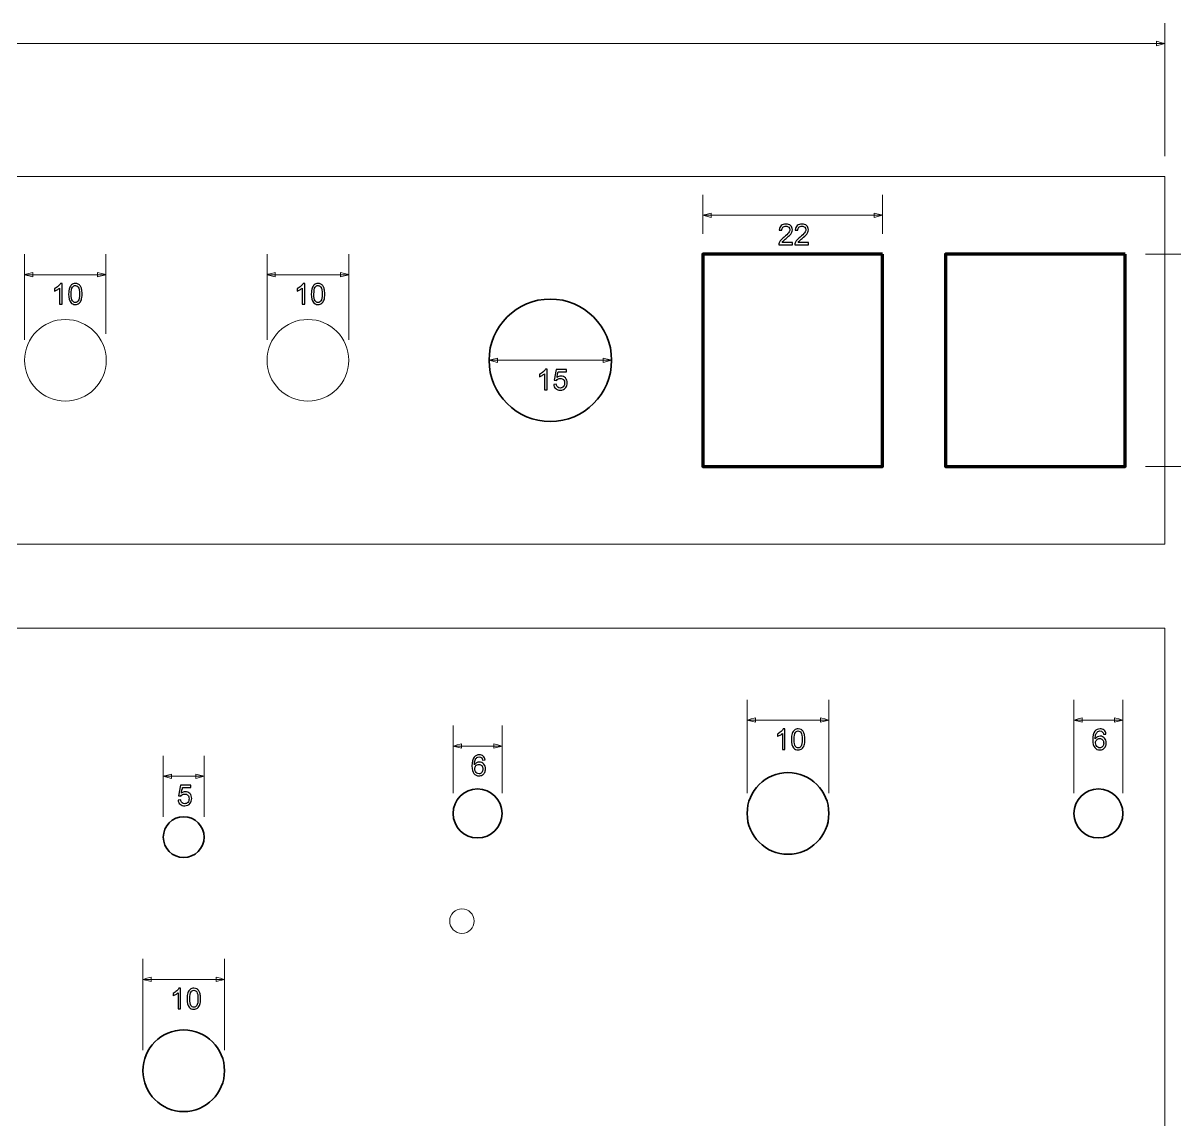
# Model space of a CAD drawing. Header units: millimetres. Extents: x -202 to 277, y -231 to 44.
# Drawn here: x 38.9 to 179.9, y -90.5 to 43.8 of the extents above; entities that cross this region are included whole.
import ezdxf

# ---------------------------------------------------------------- set-up
doc = ezdxf.new("R2010")
doc.units = ezdxf.units.MM
doc.header["$MEASUREMENT"] = 0
doc.layers.add('Chassi', color=7, linetype='Continuous')
doc.layers.add('Medidas', color=7, linetype='Continuous')

msp = doc.modelspace()

# ---------------------------------------------------------------- linework, layer by layer
at = {"layer": 'Chassi', "color": 7, "lineweight": 18, "true_color": 0xffffff}
for points in [[(178.6942, -19.9734), (178.6942, -19.9734), (-146.3058, -19.9734), (-146.3058, -19.9734), (-146.3058, -19.9734), (-146.3058, -19.9734), (-146.3058, 25.0266), (-146.3058, 25.0266), (-146.3058, 25.0266), (-146.3058, 25.0266), (178.6942, 25.0266), (178.6942, 25.0266), (178.6942, 25.0266), (178.6942, 25.0266), (178.6942, -19.9734), (178.6942, -19.9734)], [(39.1104, 2.5266), (39.1104, -0.2348), (41.349, -2.4734), (44.1104, -2.4734), (44.1104, -2.4734), (46.8718, -2.4734), (49.1104, -0.2348), (49.1104, 2.5266), (49.1104, 2.5266), (49.1104, 5.288), (46.8718, 7.5266), (44.1104, 7.5266), (44.1104, 7.5266), (41.349, 7.5266), (39.1104, 5.288), (39.1104, 2.5266)], [(68.7924, 2.5266), (68.7924, -0.2348), (71.031, -2.4734), (73.7924, -2.4734), (73.7924, -2.4734), (76.5538, -2.4734), (78.7924, -0.2348), (78.7924, 2.5266), (78.7924, 2.5266), (78.7924, 5.288), (76.5538, 7.5266), (73.7924, 7.5266), (73.7924, 7.5266), (71.031, 7.5266), (68.7924, 5.288), (68.7924, 2.5266)], [(178.6942, -30.2776), (178.6942, -30.2776), (-146.3058, -30.2776), (-146.3058, -30.2776), (-146.3058, -30.2776), (-146.3058, -30.2776), (-146.3058, -175.2776), (-146.3058, -175.2776), (-146.3058, -175.2776), (-146.3058, -175.2776), (178.6942, -175.2776), (178.6942, -175.2776), (178.6942, -175.2776), (178.6942, -175.2776), (178.6942, -30.2776), (178.6942, -30.2776)], [(91.152, -66.1376), (91.152, -65.3092), (91.8236, -64.6376), (92.652, -64.6376), (92.652, -64.6376), (93.4804, -64.6376), (94.152, -65.3092), (94.152, -66.1376), (94.152, -66.1376), (94.152, -66.966), (93.4804, -67.6376), (92.652, -67.6376), (92.652, -67.6376), (91.8236, -67.6376), (91.152, -66.966), (91.152, -66.1376)]]:
    msp.add_open_spline(points, degree=3, knots=[0, 0, 0, 0, 0.2, 0.2, 0.2, 0.20000001, 0.4, 0.4, 0.4, 0.40000001, 0.6, 0.6, 0.6, 0.60000001, 1, 1, 1, 1], dxfattribs=at)
at = {"layer": 'Chassi', "color": 7, "lineweight": 70, "true_color": 0xffffff}
for points in [[(144.1563, 15.5266), (144.1563, 15.5266), (144.1563, -10.4734), (144.1563, -10.4734), (144.1563, -10.4734), (144.1563, -10.4734), (122.1563, -10.4734), (122.1563, -10.4734), (122.1563, -10.4734), (122.1563, -10.4734), (122.1563, 15.5266), (122.1563, 15.5266), (122.1563, 15.5266), (122.1563, 15.5266), (144.1563, 15.5266), (144.1563, 15.5266)], [(173.8383, 15.5266), (173.8383, 15.5266), (173.8383, -10.4734), (173.8383, -10.4734), (173.8383, -10.4734), (173.8383, -10.4734), (151.8383, -10.4734), (151.8383, -10.4734), (151.8383, -10.4734), (151.8383, -10.4734), (151.8383, 15.5266), (151.8383, 15.5266), (151.8383, 15.5266), (151.8383, 15.5266), (173.8383, 15.5266), (173.8383, 15.5266)]]:
    msp.add_open_spline(points, degree=3, knots=[0, 0, 0, 0, 0.2, 0.2, 0.2, 0.20000001, 0.4, 0.4, 0.4, 0.40000001, 0.6, 0.6, 0.6, 0.60000001, 1, 1, 1, 1], dxfattribs=at)
at = {"layer": 'Chassi', "color": 7, "lineweight": 35, "true_color": 0xffffff}
for points in [[(103.4743, -4.9734), (99.3321, -4.9734), (95.9743, -1.6155), (95.9743, 2.5266), (95.9743, 2.5266), (95.9743, 6.6687), (99.3321, 10.0266), (103.4743, 10.0266), (103.4743, 10.0266), (107.6165, 10.0266), (110.9743, 6.6687), (110.9743, 2.5266), (110.9743, 2.5266), (110.9743, -1.6155), (107.6165, -4.9734), (103.4743, -4.9734)], [(132.5711, -47.9536), (129.8097, -47.9536), (127.5711, -50.1922), (127.5711, -52.9536), (127.5711, -52.9536), (127.5711, -55.715), (129.8097, -57.9536), (132.5711, -57.9536), (132.5711, -57.9536), (135.3325, -57.9536), (137.5711, -55.715), (137.5711, -52.9536), (137.5711, -52.9536), (137.5711, -50.1922), (135.3325, -47.9536), (132.5711, -47.9536)], [(94.5711, -49.9536), (92.9143, -49.9536), (91.5711, -51.2967), (91.5711, -52.9536), (91.5711, -52.9536), (91.5711, -54.6105), (92.9143, -55.9536), (94.5711, -55.9536), (94.5711, -55.9536), (96.2279, -55.9536), (97.5711, -54.6105), (97.5711, -52.9536), (97.5711, -52.9536), (97.5711, -51.2967), (96.2279, -49.9536), (94.5711, -49.9536)], [(170.5711, -49.9536), (168.9143, -49.9536), (167.5711, -51.2967), (167.5711, -52.9536), (167.5711, -52.9536), (167.5711, -54.6105), (168.9143, -55.9536), (170.5711, -55.9536), (170.5711, -55.9536), (172.2279, -55.9536), (173.5711, -54.6105), (173.5711, -52.9536), (173.5711, -52.9536), (173.5711, -51.2967), (172.2279, -49.9536), (170.5711, -49.9536)], [(61.0884, -55.8536), (61.0884, -54.4729), (59.9691, -53.3536), (58.5884, -53.3536), (58.5884, -53.3536), (57.2077, -53.3536), (56.0884, -54.4729), (56.0884, -55.8536), (56.0884, -55.8536), (56.0884, -57.2343), (57.2077, -58.3536), (58.5884, -58.3536), (58.5884, -58.3536), (59.9691, -58.3536), (61.0884, -57.2343), (61.0884, -55.8536)], [(58.5884, -79.4536), (55.827, -79.4536), (53.5884, -81.6922), (53.5884, -84.4536), (53.5884, -84.4536), (53.5884, -87.215), (55.827, -89.4536), (58.5884, -89.4536), (58.5884, -89.4536), (61.3498, -89.4536), (63.5884, -87.215), (63.5884, -84.4536), (63.5884, -84.4536), (63.5884, -81.6922), (61.3498, -79.4536), (58.5884, -79.4536)]]:
    msp.add_open_spline(points, degree=3, knots=[0, 0, 0, 0, 0.2, 0.2, 0.2, 0.20000001, 0.4, 0.4, 0.4, 0.40000001, 0.6, 0.6, 0.6, 0.60000001, 1, 1, 1, 1], dxfattribs=at)
at = {"layer": 'Medidas', "color": 240, "lineweight": 9, "true_color": 0xed1f24}
for points in [[(178.6942, 27.5266), (178.6942, 27.5266), (178.6942, 43.8212), (178.6942, 43.8212)], [(-146.3058, 41.3212), (-146.3058, 41.3212), (178.6942, 41.3212), (178.6942, 41.3212)], [(122.1563, 18.0266), (122.1563, 18.0266), (122.1563, 22.7869), (122.1563, 22.7869)], [(144.1563, 18.0266), (144.1563, 18.0266), (144.1563, 22.7869), (144.1563, 22.7869)], [(122.1563, 20.2869), (122.1563, 20.2869), (144.1563, 20.2869), (144.1563, 20.2869)], [(176.3383, 15.5266), (176.3383, 15.5266), (188.4644, 15.5266), (188.4644, 15.5266)], [(39.1104, 5.0266), (39.1104, 5.0266), (39.1104, 15.5108), (39.1104, 15.5108)], [(49.0567, 5.7623), (49.0567, 5.7623), (49.0567, 15.5108), (49.0567, 15.5108)], [(68.7924, 5.0266), (68.7924, 5.0266), (68.7924, 15.5108), (68.7924, 15.5108)], [(78.7924, 5.0266), (78.7924, 5.0266), (78.7924, 15.5108), (78.7924, 15.5108)], [(39.1104, 13.0108), (39.1104, 13.0108), (49.0567, 13.0108), (49.0567, 13.0108)], [(68.7924, 13.0108), (68.7924, 13.0108), (78.7924, 13.0108), (78.7924, 13.0108)], [(95.9743, 2.5266), (95.9743, 2.5266), (95.9743, 2.5266), (95.9743, 2.5266)], [(95.9743, 2.5266), (95.9743, 2.5266), (110.9743, 2.5266), (110.9743, 2.5266)], [(110.9743, 2.5266), (110.9743, 2.5266), (110.9743, 2.5266), (110.9743, 2.5266)], [(176.3383, -10.4734), (176.3383, -10.4734), (188.4644, -10.4734), (188.4644, -10.4734)], [(127.5711, -50.4536), (127.5711, -50.4536), (127.5711, -39.0253), (127.5711, -39.0253)], [(137.5711, -50.4536), (137.5711, -50.4536), (137.5711, -39.0253), (137.5711, -39.0253)], [(167.5711, -50.4536), (167.5711, -50.4536), (167.5711, -39.0253), (167.5711, -39.0253)], [(173.5711, -50.4536), (173.5711, -50.4536), (173.5711, -39.0253), (173.5711, -39.0253)], [(91.5711, -50.4536), (91.5711, -50.4536), (91.5711, -42.2003), (91.5711, -42.2003)], [(97.5711, -50.4536), (97.5711, -50.4536), (97.5711, -42.2003), (97.5711, -42.2003)], [(127.5711, -41.5253), (127.5711, -41.5253), (137.5711, -41.5253), (137.5711, -41.5253)], [(167.5711, -41.5253), (167.5711, -41.5253), (173.5711, -41.5253), (173.5711, -41.5253)], [(91.5711, -44.7003), (91.5711, -44.7003), (97.5711, -44.7003), (97.5711, -44.7003)], [(56.0884, -53.3536), (56.0884, -53.3536), (56.0884, -45.9044), (56.0884, -45.9044)], [(61.0884, -53.3536), (61.0884, -53.3536), (61.0884, -45.9044), (61.0884, -45.9044)], [(56.0884, -48.4044), (56.0884, -48.4044), (61.0884, -48.4044), (61.0884, -48.4044)], [(53.5884, -81.9536), (53.5884, -81.9536), (53.5884, -70.7753), (53.5884, -70.7753)], [(63.5884, -81.9536), (63.5884, -81.9536), (63.5884, -70.7753), (63.5884, -70.7753)], [(53.5884, -73.2753), (53.5884, -73.2753), (63.5884, -73.2753), (63.5884, -73.2753)]]:
    msp.add_open_spline(points, degree=3, dxfattribs=at)
for points in [[(177.6782, 41.0489), (177.6782, 41.0489), (178.6942, 41.3212), (178.6942, 41.3212), (178.6942, 41.3212), (178.6942, 41.3212), (177.6782, 41.5934), (177.6782, 41.5934), (177.6782, 41.5934), (177.6782, 41.5934), (177.6782, 41.0489), (177.6782, 41.0489)], [(123.1722, 20.0146), (123.1722, 20.0146), (122.1563, 20.2869), (122.1563, 20.2869), (122.1563, 20.2869), (122.1563, 20.2869), (123.1722, 20.5591), (123.1722, 20.5591), (123.1722, 20.5591), (123.1722, 20.5591), (123.1722, 20.0146), (123.1722, 20.0146)], [(143.1403, 20.0146), (143.1403, 20.0146), (144.1563, 20.2869), (144.1563, 20.2869), (144.1563, 20.2869), (144.1563, 20.2869), (143.1403, 20.5591), (143.1403, 20.5591), (143.1403, 20.5591), (143.1403, 20.5591), (143.1403, 20.0146), (143.1403, 20.0146)], [(40.1263, 12.7385), (40.1263, 12.7385), (39.1104, 13.0108), (39.1104, 13.0108), (39.1104, 13.0108), (39.1104, 13.0108), (40.1263, 13.283), (40.1263, 13.283), (40.1263, 13.283), (40.1263, 13.283), (40.1263, 12.7385), (40.1263, 12.7385)], [(48.0407, 12.7385), (48.0407, 12.7385), (49.0567, 13.0108), (49.0567, 13.0108), (49.0567, 13.0108), (49.0567, 13.0108), (48.0407, 13.283), (48.0407, 13.283), (48.0407, 13.283), (48.0407, 13.283), (48.0407, 12.7385), (48.0407, 12.7385)], [(69.8083, 12.7385), (69.8083, 12.7385), (68.7924, 13.0108), (68.7924, 13.0108), (68.7924, 13.0108), (68.7924, 13.0108), (69.8083, 13.283), (69.8083, 13.283), (69.8083, 13.283), (69.8083, 13.283), (69.8083, 12.7385), (69.8083, 12.7385)], [(77.7764, 12.7385), (77.7764, 12.7385), (78.7924, 13.0108), (78.7924, 13.0108), (78.7924, 13.0108), (78.7924, 13.0108), (77.7764, 13.283), (77.7764, 13.283), (77.7764, 13.283), (77.7764, 13.283), (77.7764, 12.7385), (77.7764, 12.7385)], [(96.9902, 2.2543), (96.9902, 2.2543), (95.9743, 2.5266), (95.9743, 2.5266), (95.9743, 2.5266), (95.9743, 2.5266), (96.9902, 2.7988), (96.9902, 2.7988), (96.9902, 2.7988), (96.9902, 2.7988), (96.9902, 2.2543), (96.9902, 2.2543)], [(109.9583, 2.2543), (109.9583, 2.2543), (110.9743, 2.5266), (110.9743, 2.5266), (110.9743, 2.5266), (110.9743, 2.5266), (109.9583, 2.7988), (109.9583, 2.7988), (109.9583, 2.7988), (109.9583, 2.7988), (109.9583, 2.2543), (109.9583, 2.2543)], [(128.587, -41.7975), (128.587, -41.7975), (127.5711, -41.5253), (127.5711, -41.5253), (127.5711, -41.5253), (127.5711, -41.5253), (128.587, -41.253), (128.587, -41.253), (128.587, -41.253), (128.587, -41.253), (128.587, -41.7975), (128.587, -41.7975)], [(136.5551, -41.7975), (136.5551, -41.7975), (137.5711, -41.5253), (137.5711, -41.5253), (137.5711, -41.5253), (137.5711, -41.5253), (136.5551, -41.253), (136.5551, -41.253), (136.5551, -41.253), (136.5551, -41.253), (136.5551, -41.7975), (136.5551, -41.7975)], [(168.587, -41.7975), (168.587, -41.7975), (167.5711, -41.5253), (167.5711, -41.5253), (167.5711, -41.5253), (167.5711, -41.5253), (168.587, -41.253), (168.587, -41.253), (168.587, -41.253), (168.587, -41.253), (168.587, -41.7975), (168.587, -41.7975)], [(172.5551, -41.7975), (172.5551, -41.7975), (173.5711, -41.5253), (173.5711, -41.5253), (173.5711, -41.5253), (173.5711, -41.5253), (172.5551, -41.253), (172.5551, -41.253), (172.5551, -41.253), (172.5551, -41.253), (172.5551, -41.7975), (172.5551, -41.7975)], [(92.587, -44.9725), (92.587, -44.9725), (91.5711, -44.7003), (91.5711, -44.7003), (91.5711, -44.7003), (91.5711, -44.7003), (92.587, -44.428), (92.587, -44.428), (92.587, -44.428), (92.587, -44.428), (92.587, -44.9725), (92.587, -44.9725)], [(96.5551, -44.9725), (96.5551, -44.9725), (97.5711, -44.7003), (97.5711, -44.7003), (97.5711, -44.7003), (97.5711, -44.7003), (96.5551, -44.428), (96.5551, -44.428), (96.5551, -44.428), (96.5551, -44.428), (96.5551, -44.9725), (96.5551, -44.9725)], [(57.1043, -48.6766), (57.1043, -48.6766), (56.0884, -48.4044), (56.0884, -48.4044), (56.0884, -48.4044), (56.0884, -48.4044), (57.1043, -48.1321), (57.1043, -48.1321), (57.1043, -48.1321), (57.1043, -48.1321), (57.1043, -48.6766), (57.1043, -48.6766)], [(60.0724, -48.6766), (60.0724, -48.6766), (61.0884, -48.4044), (61.0884, -48.4044), (61.0884, -48.4044), (61.0884, -48.4044), (60.0724, -48.1321), (60.0724, -48.1321), (60.0724, -48.1321), (60.0724, -48.1321), (60.0724, -48.6766), (60.0724, -48.6766)], [(54.6043, -73.5475), (54.6043, -73.5475), (53.5884, -73.2753), (53.5884, -73.2753), (53.5884, -73.2753), (53.5884, -73.2753), (54.6043, -73.003), (54.6043, -73.003), (54.6043, -73.003), (54.6043, -73.003), (54.6043, -73.5475), (54.6043, -73.5475)], [(62.5724, -73.5475), (62.5724, -73.5475), (63.5884, -73.2753), (63.5884, -73.2753), (63.5884, -73.2753), (63.5884, -73.2753), (62.5724, -73.003), (62.5724, -73.003), (62.5724, -73.003), (62.5724, -73.003), (62.5724, -73.5475), (62.5724, -73.5475)]]:
    msp.add_open_spline(points, degree=3, knots=[0, 0, 0, 0, 0.25, 0.25, 0.25, 0.25000001, 0.5, 0.5, 0.5, 0.50000001, 1, 1, 1, 1], dxfattribs=at)
at = {"layer": 'Medidas', "color": 240, "true_color": 0xed1f24}
for points, knots in [([(133.1135, 16.9707), (133.1135, 16.9707), (133.1135, 16.6744), (133.1135, 16.6744), (133.1135, 16.6744), (133.1135, 16.6744), (131.4414, 16.6744), (131.4414, 16.6744), (131.4414, 16.6744), (131.4391, 16.7491), (131.4514, 16.8208), (131.4779, 16.8902), (131.4779, 16.8902), (131.5208, 17.0037), (131.5896, 17.116), (131.6842, 17.2259), (131.6842, 17.2259), (131.7789, 17.3358), (131.9141, 17.4628), (132.0899, 17.6069), (132.0899, 17.6069), (132.3633, 17.8321), (132.5491, 18.0102), (132.6461, 18.1419), (132.6461, 18.1419), (132.7437, 18.2736), (132.7925, 18.3983), (132.7925, 18.5159), (132.7925, 18.5159), (132.7925, 18.6387), (132.7484, 18.7422), (132.6602, 18.8269), (132.6602, 18.8269), (132.572, 18.911), (132.4568, 18.9533), (132.3151, 18.9533), (132.3151, 18.9533), (132.1652, 18.9533), (132.0452, 18.9086), (131.9553, 18.8192), (131.9553, 18.8192), (131.8653, 18.7305), (131.82, 18.607), (131.8189, 18.4488), (131.8189, 18.4488), (131.8189, 18.4488), (131.5014, 18.4806), (131.5014, 18.4806), (131.5014, 18.4806), (131.5231, 18.7181), (131.6054, 18.8992), (131.7477, 19.0238), (131.7477, 19.0238), (131.8906, 19.1485), (132.0817, 19.2108), (132.3222, 19.2108), (132.3222, 19.2108), (132.5644, 19.2108), (132.7566, 19.1438), (132.8978, 19.0091), (132.8978, 19.0091), (133.0395, 18.8745), (133.11, 18.7075), (133.11, 18.5088), (133.11, 18.5088), (133.11, 18.4077), (133.0894, 18.3083), (133.0477, 18.2107), (133.0477, 18.2107), (133.0065, 18.1125), (132.9377, 18.0096), (132.8419, 17.9015), (132.8419, 17.9015), (132.7455, 17.7939), (132.5861, 17.6451), (132.3639, 17.457), (132.3639, 17.457), (132.1775, 17.3006), (132.0576, 17.1947), (132.0047, 17.1389), (132.0047, 17.1389), (131.9517, 17.083), (131.9082, 17.0272), (131.8735, 16.9707), (131.8735, 16.9707), (131.8735, 16.9707), (133.1135, 16.9707), (133.1135, 16.9707)], [0, 0, 0, 0, 0.04347826, 0.04347826, 0.04347826, 0.04347827, 0.08695652, 0.08695652, 0.08695652, 0.08695653, 0.13043478, 0.13043478, 0.13043478, 0.13043479, 0.17391304, 0.17391304, 0.17391304, 0.17391305, 0.2173913, 0.2173913, 0.2173913, 0.21739131, 0.26086957, 0.26086957, 0.26086957, 0.26086958, 0.30434783, 0.30434783, 0.30434783, 0.30434784, 0.34782609, 0.34782609, 0.34782609, 0.3478261, 0.39130435, 0.39130435, 0.39130435, 0.39130436, 0.43478261, 0.43478261, 0.43478261, 0.43478262, 0.47826087, 0.47826087, 0.47826087, 0.47826088, 0.52173913, 0.52173913, 0.52173913, 0.52173914, 0.56521739, 0.56521739, 0.56521739, 0.5652174, 0.60869565, 0.60869565, 0.60869565, 0.60869566, 0.65217391, 0.65217391, 0.65217391, 0.65217392, 0.69565217, 0.69565217, 0.69565217, 0.69565218, 0.73913043, 0.73913043, 0.73913043, 0.73913044, 0.7826087, 0.7826087, 0.7826087, 0.78260871, 0.82608696, 0.82608696, 0.82608696, 0.82608697, 0.86956522, 0.86956522, 0.86956522, 0.86956523, 0.91304348, 0.91304348, 0.91304348, 0.91304349, 1, 1, 1, 1]), ([(135.0755, 16.9707), (135.0755, 16.9707), (135.0755, 16.6744), (135.0755, 16.6744), (135.0755, 16.6744), (135.0755, 16.6744), (133.4034, 16.6744), (133.4034, 16.6744), (133.4034, 16.6744), (133.4011, 16.7491), (133.4134, 16.8208), (133.4399, 16.8902), (133.4399, 16.8902), (133.4828, 17.0037), (133.5516, 17.116), (133.6462, 17.2259), (133.6462, 17.2259), (133.7409, 17.3358), (133.8761, 17.4628), (134.0519, 17.6069), (134.0519, 17.6069), (134.3253, 17.8321), (134.5111, 18.0102), (134.6081, 18.1419), (134.6081, 18.1419), (134.7057, 18.2736), (134.7545, 18.3983), (134.7545, 18.5159), (134.7545, 18.5159), (134.7545, 18.6387), (134.7104, 18.7422), (134.6222, 18.8269), (134.6222, 18.8269), (134.534, 18.911), (134.4188, 18.9533), (134.2771, 18.9533), (134.2771, 18.9533), (134.1272, 18.9533), (134.0072, 18.9086), (133.9173, 18.8192), (133.9173, 18.8192), (133.8273, 18.7305), (133.782, 18.607), (133.7809, 18.4488), (133.7809, 18.4488), (133.7809, 18.4488), (133.4634, 18.4806), (133.4634, 18.4806), (133.4634, 18.4806), (133.4851, 18.7181), (133.5674, 18.8992), (133.7097, 19.0238), (133.7097, 19.0238), (133.8526, 19.1485), (134.0437, 19.2108), (134.2842, 19.2108), (134.2842, 19.2108), (134.5264, 19.2108), (134.7186, 19.1438), (134.8598, 19.0091), (134.8598, 19.0091), (135.0015, 18.8745), (135.072, 18.7075), (135.072, 18.5088), (135.072, 18.5088), (135.072, 18.4077), (135.0514, 18.3083), (135.0097, 18.2107), (135.0097, 18.2107), (134.9685, 18.1125), (134.8997, 18.0096), (134.8039, 17.9015), (134.8039, 17.9015), (134.7075, 17.7939), (134.5481, 17.6451), (134.3259, 17.457), (134.3259, 17.457), (134.1395, 17.3006), (134.0196, 17.1947), (133.9667, 17.1389), (133.9667, 17.1389), (133.9137, 17.083), (133.8702, 17.0272), (133.8355, 16.9707), (133.8355, 16.9707), (133.8355, 16.9707), (135.0755, 16.9707), (135.0755, 16.9707)], [0, 0, 0, 0, 0.04347826, 0.04347826, 0.04347826, 0.04347827, 0.08695652, 0.08695652, 0.08695652, 0.08695653, 0.13043478, 0.13043478, 0.13043478, 0.13043479, 0.17391304, 0.17391304, 0.17391304, 0.17391305, 0.2173913, 0.2173913, 0.2173913, 0.21739131, 0.26086957, 0.26086957, 0.26086957, 0.26086958, 0.30434783, 0.30434783, 0.30434783, 0.30434784, 0.34782609, 0.34782609, 0.34782609, 0.3478261, 0.39130435, 0.39130435, 0.39130435, 0.39130436, 0.43478261, 0.43478261, 0.43478261, 0.43478262, 0.47826087, 0.47826087, 0.47826087, 0.47826088, 0.52173913, 0.52173913, 0.52173913, 0.52173914, 0.56521739, 0.56521739, 0.56521739, 0.5652174, 0.60869565, 0.60869565, 0.60869565, 0.60869566, 0.65217391, 0.65217391, 0.65217391, 0.65217392, 0.69565217, 0.69565217, 0.69565217, 0.69565218, 0.73913043, 0.73913043, 0.73913043, 0.73913044, 0.7826087, 0.7826087, 0.7826087, 0.78260871, 0.82608696, 0.82608696, 0.82608696, 0.82608697, 0.86956522, 0.86956522, 0.86956522, 0.86956523, 0.91304348, 0.91304348, 0.91304348, 0.91304349, 1, 1, 1, 1]), ([(43.7093, 9.3983), (43.7093, 9.3983), (43.3989, 9.3983), (43.3989, 9.3983), (43.3989, 9.3983), (43.3989, 9.3983), (43.3989, 11.375), (43.3989, 11.375), (43.3989, 11.375), (43.3242, 11.3033), (43.226, 11.2321), (43.1049, 11.161), (43.1049, 11.161), (42.9838, 11.0898), (42.8744, 11.0363), (42.778, 11.0011), (42.778, 11.0011), (42.778, 11.0011), (42.778, 11.3009), (42.778, 11.3009), (42.778, 11.3009), (42.9514, 11.382), (43.1031, 11.4808), (43.2331, 11.5972), (43.2331, 11.5972), (43.363, 11.7131), (43.4553, 11.8254), (43.5094, 11.9347), (43.5094, 11.9347), (43.5094, 11.9347), (43.7093, 11.9347), (43.7093, 11.9347), (43.7093, 11.9347), (43.7093, 11.9347), (43.7093, 9.3983), (43.7093, 9.3983)], [0, 0, 0, 0, 0.1, 0.1, 0.1, 0.10000001, 0.2, 0.2, 0.2, 0.20000001, 0.3, 0.3, 0.3, 0.30000001, 0.4, 0.4, 0.4, 0.40000001, 0.5, 0.5, 0.5, 0.50000001, 0.6, 0.6, 0.6, 0.60000001, 0.7, 0.7, 0.7, 0.70000001, 0.8, 0.8, 0.8, 0.80000001, 1, 1, 1, 1]), ([(44.5072, 10.6448), (44.5072, 10.9428), (44.5377, 11.1839), (44.5989, 11.3662), (44.5989, 11.3662), (44.6606, 11.549), (44.7518, 11.6895), (44.8729, 11.7877), (44.8729, 11.7877), (44.9934, 11.8859), (45.1457, 11.9347), (45.3291, 11.9347), (45.3291, 11.9347), (45.4643, 11.9347), (45.5831, 11.9077), (45.686, 11.853), (45.686, 11.853), (45.7883, 11.7983), (45.873, 11.7195), (45.9388, 11.6166), (45.9388, 11.6166), (46.0047, 11.5143), (46.0564, 11.3891), (46.094, 11.2415), (46.094, 11.2415), (46.1323, 11.0939), (46.1511, 10.8946), (46.1511, 10.6448), (46.1511, 10.6448), (46.1511, 10.3484), (46.1205, 10.1085), (46.0599, 9.9263), (46.0599, 9.9263), (45.9994, 9.7434), (45.9082, 9.6029), (45.7871, 9.5041), (45.7871, 9.5041), (45.6666, 9.4054), (45.5137, 9.356), (45.3291, 9.356), (45.3291, 9.356), (45.0863, 9.356), (44.8952, 9.4424), (44.7565, 9.6158), (44.7565, 9.6158), (44.5901, 9.8275), (44.5072, 10.1703), (44.5072, 10.6448)], [0, 0, 0, 0, 0.07692308, 0.07692308, 0.07692308, 0.07692309, 0.15384615, 0.15384615, 0.15384615, 0.15384616, 0.23076923, 0.23076923, 0.23076923, 0.23076924, 0.30769231, 0.30769231, 0.30769231, 0.30769232, 0.38461538, 0.38461538, 0.38461538, 0.38461539, 0.46153846, 0.46153846, 0.46153846, 0.46153847, 0.53846154, 0.53846154, 0.53846154, 0.53846155, 0.61538462, 0.61538462, 0.61538462, 0.61538463, 0.69230769, 0.69230769, 0.69230769, 0.6923077, 0.76923077, 0.76923077, 0.76923077, 0.76923078, 0.84615385, 0.84615385, 0.84615385, 0.84615386, 1, 1, 1, 1]), ([(44.8247, 10.6436), (44.8247, 10.2279), (44.8729, 9.9516), (44.9699, 9.8152), (44.9699, 9.8152), (45.0669, 9.6782), (45.1868, 9.61), (45.3291, 9.61), (45.3291, 9.61), (45.4714, 9.61), (45.5913, 9.6788), (45.6884, 9.8157), (45.6884, 9.8157), (45.7854, 9.9533), (45.8336, 10.2291), (45.8336, 10.6436), (45.8336, 10.6436), (45.8336, 11.0593), (45.7854, 11.3356), (45.6884, 11.472), (45.6884, 11.472), (45.5919, 11.609), (45.4708, 11.6772), (45.3256, 11.6772), (45.3256, 11.6772), (45.1833, 11.6772), (45.0692, 11.6166), (44.984, 11.4961), (44.984, 11.4961), (44.8776, 11.3427), (44.8247, 11.0581), (44.8247, 10.6436)], [0, 0, 0, 0, 0.11111111, 0.11111111, 0.11111111, 0.11111112, 0.22222222, 0.22222222, 0.22222222, 0.22222223, 0.33333333, 0.33333333, 0.33333333, 0.33333334, 0.44444444, 0.44444444, 0.44444444, 0.44444445, 0.55555556, 0.55555556, 0.55555556, 0.55555557, 0.66666667, 0.66666667, 0.66666667, 0.66666668, 0.77777778, 0.77777778, 0.77777778, 0.77777779, 1, 1, 1, 1]), ([(73.4182, 9.3983), (73.4182, 9.3983), (73.1078, 9.3983), (73.1078, 9.3983), (73.1078, 9.3983), (73.1078, 9.3983), (73.1078, 11.375), (73.1078, 11.375), (73.1078, 11.375), (73.0331, 11.3033), (72.9349, 11.2321), (72.8138, 11.161), (72.8138, 11.161), (72.6927, 11.0898), (72.5833, 11.0363), (72.4869, 11.0011), (72.4869, 11.0011), (72.4869, 11.0011), (72.4869, 11.3009), (72.4869, 11.3009), (72.4869, 11.3009), (72.6603, 11.382), (72.812, 11.4808), (72.942, 11.5972), (72.942, 11.5972), (73.0719, 11.7131), (73.1642, 11.8254), (73.2183, 11.9347), (73.2183, 11.9347), (73.2183, 11.9347), (73.4182, 11.9347), (73.4182, 11.9347), (73.4182, 11.9347), (73.4182, 11.9347), (73.4182, 9.3983), (73.4182, 9.3983)], [0, 0, 0, 0, 0.1, 0.1, 0.1, 0.10000001, 0.2, 0.2, 0.2, 0.20000001, 0.3, 0.3, 0.3, 0.30000001, 0.4, 0.4, 0.4, 0.40000001, 0.5, 0.5, 0.5, 0.50000001, 0.6, 0.6, 0.6, 0.60000001, 0.7, 0.7, 0.7, 0.70000001, 0.8, 0.8, 0.8, 0.80000001, 1, 1, 1, 1]), ([(74.2161, 10.6448), (74.2161, 10.9428), (74.2466, 11.1839), (74.3078, 11.3662), (74.3078, 11.3662), (74.3695, 11.549), (74.4607, 11.6895), (74.5818, 11.7877), (74.5818, 11.7877), (74.7023, 11.8859), (74.8546, 11.9347), (75.038, 11.9347), (75.038, 11.9347), (75.1732, 11.9347), (75.292, 11.9077), (75.3949, 11.853), (75.3949, 11.853), (75.4972, 11.7983), (75.5819, 11.7195), (75.6477, 11.6166), (75.6477, 11.6166), (75.7136, 11.5143), (75.7653, 11.3891), (75.8029, 11.2415), (75.8029, 11.2415), (75.8412, 11.0939), (75.86, 10.8946), (75.86, 10.6448), (75.86, 10.6448), (75.86, 10.3484), (75.8294, 10.1085), (75.7688, 9.9263), (75.7688, 9.9263), (75.7083, 9.7434), (75.6171, 9.6029), (75.496, 9.5041), (75.496, 9.5041), (75.3755, 9.4054), (75.2226, 9.356), (75.038, 9.356), (75.038, 9.356), (74.7952, 9.356), (74.6041, 9.4424), (74.4654, 9.6158), (74.4654, 9.6158), (74.299, 9.8275), (74.2161, 10.1703), (74.2161, 10.6448)], [0, 0, 0, 0, 0.07692308, 0.07692308, 0.07692308, 0.07692309, 0.15384615, 0.15384615, 0.15384615, 0.15384616, 0.23076923, 0.23076923, 0.23076923, 0.23076924, 0.30769231, 0.30769231, 0.30769231, 0.30769232, 0.38461538, 0.38461538, 0.38461538, 0.38461539, 0.46153846, 0.46153846, 0.46153846, 0.46153847, 0.53846154, 0.53846154, 0.53846154, 0.53846155, 0.61538462, 0.61538462, 0.61538462, 0.61538463, 0.69230769, 0.69230769, 0.69230769, 0.6923077, 0.76923077, 0.76923077, 0.76923077, 0.76923078, 0.84615385, 0.84615385, 0.84615385, 0.84615386, 1, 1, 1, 1]), ([(74.5336, 10.6436), (74.5336, 10.2279), (74.5818, 9.9516), (74.6788, 9.8152), (74.6788, 9.8152), (74.7758, 9.6782), (74.8957, 9.61), (75.038, 9.61), (75.038, 9.61), (75.1803, 9.61), (75.3002, 9.6788), (75.3973, 9.8157), (75.3973, 9.8157), (75.4943, 9.9533), (75.5425, 10.2291), (75.5425, 10.6436), (75.5425, 10.6436), (75.5425, 11.0593), (75.4943, 11.3356), (75.3973, 11.472), (75.3973, 11.472), (75.3008, 11.609), (75.1797, 11.6772), (75.0345, 11.6772), (75.0345, 11.6772), (74.8922, 11.6772), (74.7781, 11.6166), (74.6929, 11.4961), (74.6929, 11.4961), (74.5865, 11.3427), (74.5336, 11.0581), (74.5336, 10.6436)], [0, 0, 0, 0, 0.11111111, 0.11111111, 0.11111111, 0.11111112, 0.22222222, 0.22222222, 0.22222222, 0.22222223, 0.33333333, 0.33333333, 0.33333333, 0.33333334, 0.44444444, 0.44444444, 0.44444444, 0.44444445, 0.55555556, 0.55555556, 0.55555556, 0.55555557, 0.66666667, 0.66666667, 0.66666667, 0.66666668, 0.77777778, 0.77777778, 0.77777778, 0.77777779, 1, 1, 1, 1]), ([(103.086, -1.0859), (103.086, -1.0859), (102.7756, -1.0859), (102.7756, -1.0859), (102.7756, -1.0859), (102.7756, -1.0859), (102.7756, 0.8908), (102.7756, 0.8908), (102.7756, 0.8908), (102.7009, 0.8191), (102.6027, 0.7479), (102.4816, 0.6768), (102.4816, 0.6768), (102.3605, 0.6056), (102.2511, 0.5521), (102.1547, 0.5169), (102.1547, 0.5169), (102.1547, 0.5169), (102.1547, 0.8167), (102.1547, 0.8167), (102.1547, 0.8167), (102.3281, 0.8978), (102.4798, 0.9966), (102.6098, 1.113), (102.6098, 1.113), (102.7397, 1.2289), (102.832, 1.3412), (102.8861, 1.4505), (102.8861, 1.4505), (102.8861, 1.4505), (103.086, 1.4505), (103.086, 1.4505), (103.086, 1.4505), (103.086, 1.4505), (103.086, -1.0859), (103.086, -1.0859)], [0, 0, 0, 0, 0.1, 0.1, 0.1, 0.10000001, 0.2, 0.2, 0.2, 0.20000001, 0.3, 0.3, 0.3, 0.30000001, 0.4, 0.4, 0.4, 0.40000001, 0.5, 0.5, 0.5, 0.50000001, 0.6, 0.6, 0.6, 0.60000001, 0.7, 0.7, 0.7, 0.70000001, 0.8, 0.8, 0.8, 0.80000001, 1, 1, 1, 1]), ([(103.8839, -0.4227), (103.8839, -0.4227), (104.2084, -0.398), (104.2084, -0.398), (104.2084, -0.398), (104.2325, -0.5562), (104.2884, -0.6749), (104.3754, -0.7549), (104.3754, -0.7549), (104.4624, -0.8343), (104.5688, -0.8742), (104.6941, -0.8742), (104.6941, -0.8742), (104.8452, -0.8742), (104.9716, -0.8178), (105.0745, -0.7055), (105.0745, -0.7055), (105.1768, -0.5926), (105.2279, -0.4433), (105.2279, -0.2575), (105.2279, -0.2575), (105.2279, -0.0805), (105.1791, 0.0588), (105.0809, 0.1611), (105.0809, 0.1611), (104.9827, 0.2634), (104.8528, 0.3146), (104.6911, 0.3146), (104.6911, 0.3146), (104.5906, 0.3146), (104.5006, 0.2917), (104.4207, 0.2458), (104.4207, 0.2458), (104.3413, 0.1999), (104.279, 0.1406), (104.2331, 0.0677), (104.2331, 0.0677), (104.2331, 0.0677), (103.9403, 0.11), (103.9403, 0.11), (103.9403, 0.11), (103.9403, 0.11), (104.1837, 1.4082), (104.1837, 1.4082), (104.1837, 1.4082), (104.1837, 1.4082), (105.4361, 1.4082), (105.4361, 1.4082), (105.4361, 1.4082), (105.4361, 1.4082), (105.4361, 1.1119), (105.4361, 1.1119), (105.4361, 1.1119), (105.4361, 1.1119), (104.4312, 1.1119), (104.4312, 1.1119), (104.4312, 1.1119), (104.4312, 1.1119), (104.2966, 0.4304), (104.2966, 0.4304), (104.2966, 0.4304), (104.4477, 0.5368), (104.6065, 0.5898), (104.7723, 0.5898), (104.7723, 0.5898), (104.9921, 0.5898), (105.1779, 0.5133), (105.329, 0.3605), (105.329, 0.3605), (105.4801, 0.2076), (105.556, 0.0112), (105.556, -0.2287), (105.556, -0.2287), (105.556, -0.4574), (105.4896, -0.6549), (105.3567, -0.8213), (105.3567, -0.8213), (105.195, -1.0259), (104.9739, -1.1282), (104.6941, -1.1282), (104.6941, -1.1282), (104.4648, -1.1282), (104.2778, -1.0636), (104.1326, -0.9348), (104.1326, -0.9348), (103.9873, -0.806), (103.9044, -0.6355), (103.8839, -0.4227)], [0, 0, 0, 0, 0.04347826, 0.04347826, 0.04347826, 0.04347827, 0.08695652, 0.08695652, 0.08695652, 0.08695653, 0.13043478, 0.13043478, 0.13043478, 0.13043479, 0.17391304, 0.17391304, 0.17391304, 0.17391305, 0.2173913, 0.2173913, 0.2173913, 0.21739131, 0.26086957, 0.26086957, 0.26086957, 0.26086958, 0.30434783, 0.30434783, 0.30434783, 0.30434784, 0.34782609, 0.34782609, 0.34782609, 0.3478261, 0.39130435, 0.39130435, 0.39130435, 0.39130436, 0.43478261, 0.43478261, 0.43478261, 0.43478262, 0.47826087, 0.47826087, 0.47826087, 0.47826088, 0.52173913, 0.52173913, 0.52173913, 0.52173914, 0.56521739, 0.56521739, 0.56521739, 0.5652174, 0.60869565, 0.60869565, 0.60869565, 0.60869566, 0.65217391, 0.65217391, 0.65217391, 0.65217392, 0.69565217, 0.69565217, 0.69565217, 0.69565218, 0.73913043, 0.73913043, 0.73913043, 0.73913044, 0.7826087, 0.7826087, 0.7826087, 0.78260871, 0.82608696, 0.82608696, 0.82608696, 0.82608697, 0.86956522, 0.86956522, 0.86956522, 0.86956523, 0.91304348, 0.91304348, 0.91304348, 0.91304349, 1, 1, 1, 1]), ([(132.1969, -45.1378), (132.1969, -45.1378), (131.8865, -45.1378), (131.8865, -45.1378), (131.8865, -45.1378), (131.8865, -45.1378), (131.8865, -43.1611), (131.8865, -43.1611), (131.8865, -43.1611), (131.8118, -43.2328), (131.7136, -43.304), (131.5925, -43.3751), (131.5925, -43.3751), (131.4714, -43.4463), (131.362, -43.4998), (131.2656, -43.535), (131.2656, -43.535), (131.2656, -43.535), (131.2656, -43.2352), (131.2656, -43.2352), (131.2656, -43.2352), (131.439, -43.1541), (131.5907, -43.0553), (131.7207, -42.9389), (131.7207, -42.9389), (131.8506, -42.823), (131.9429, -42.7107), (131.997, -42.6014), (131.997, -42.6014), (131.997, -42.6014), (132.1969, -42.6014), (132.1969, -42.6014), (132.1969, -42.6014), (132.1969, -42.6014), (132.1969, -45.1378), (132.1969, -45.1378)], [0, 0, 0, 0, 0.1, 0.1, 0.1, 0.10000001, 0.2, 0.2, 0.2, 0.20000001, 0.3, 0.3, 0.3, 0.30000001, 0.4, 0.4, 0.4, 0.40000001, 0.5, 0.5, 0.5, 0.50000001, 0.6, 0.6, 0.6, 0.60000001, 0.7, 0.7, 0.7, 0.70000001, 0.8, 0.8, 0.8, 0.80000001, 1, 1, 1, 1]), ([(132.9948, -43.8913), (132.9948, -43.5933), (133.0253, -43.3522), (133.0865, -43.1699), (133.0865, -43.1699), (133.1482, -42.9871), (133.2394, -42.8466), (133.3605, -42.7484), (133.3605, -42.7484), (133.481, -42.6502), (133.6333, -42.6014), (133.8167, -42.6014), (133.8167, -42.6014), (133.9519, -42.6014), (134.0707, -42.6284), (134.1736, -42.6831), (134.1736, -42.6831), (134.2759, -42.7378), (134.3606, -42.8166), (134.4264, -42.9195), (134.4264, -42.9195), (134.4923, -43.0218), (134.544, -43.147), (134.5816, -43.2946), (134.5816, -43.2946), (134.6199, -43.4422), (134.6387, -43.6415), (134.6387, -43.8913), (134.6387, -43.8913), (134.6387, -44.1877), (134.6081, -44.4276), (134.5475, -44.6098), (134.5475, -44.6098), (134.487, -44.7927), (134.3958, -44.9332), (134.2747, -45.032), (134.2747, -45.032), (134.1542, -45.1307), (134.0013, -45.1801), (133.8167, -45.1801), (133.8167, -45.1801), (133.5739, -45.1801), (133.3828, -45.0937), (133.2441, -44.9203), (133.2441, -44.9203), (133.0777, -44.7086), (132.9948, -44.3658), (132.9948, -43.8913)], [0, 0, 0, 0, 0.07692308, 0.07692308, 0.07692308, 0.07692309, 0.15384615, 0.15384615, 0.15384615, 0.15384616, 0.23076923, 0.23076923, 0.23076923, 0.23076924, 0.30769231, 0.30769231, 0.30769231, 0.30769232, 0.38461538, 0.38461538, 0.38461538, 0.38461539, 0.46153846, 0.46153846, 0.46153846, 0.46153847, 0.53846154, 0.53846154, 0.53846154, 0.53846155, 0.61538462, 0.61538462, 0.61538462, 0.61538463, 0.69230769, 0.69230769, 0.69230769, 0.6923077, 0.76923077, 0.76923077, 0.76923077, 0.76923078, 0.84615385, 0.84615385, 0.84615385, 0.84615386, 1, 1, 1, 1]), ([(133.3123, -43.8925), (133.3123, -44.3082), (133.3605, -44.5845), (133.4575, -44.7209), (133.4575, -44.7209), (133.5545, -44.8579), (133.6744, -44.9261), (133.8167, -44.9261), (133.8167, -44.9261), (133.959, -44.9261), (134.0789, -44.8573), (134.176, -44.7204), (134.176, -44.7204), (134.273, -44.5828), (134.3212, -44.307), (134.3212, -43.8925), (134.3212, -43.8925), (134.3212, -43.4768), (134.273, -43.2005), (134.176, -43.0641), (134.176, -43.0641), (134.0795, -42.9271), (133.9584, -42.8589), (133.8132, -42.8589), (133.8132, -42.8589), (133.6709, -42.8589), (133.5568, -42.9195), (133.4716, -43.04), (133.4716, -43.04), (133.3652, -43.1934), (133.3123, -43.478), (133.3123, -43.8925)], [0, 0, 0, 0, 0.11111111, 0.11111111, 0.11111111, 0.11111112, 0.22222222, 0.22222222, 0.22222222, 0.22222223, 0.33333333, 0.33333333, 0.33333333, 0.33333334, 0.44444444, 0.44444444, 0.44444444, 0.44444445, 0.55555556, 0.55555556, 0.55555556, 0.55555557, 0.66666667, 0.66666667, 0.66666667, 0.66666668, 0.77777778, 0.77777778, 0.77777778, 0.77777779, 1, 1, 1, 1]), ([(171.4971, -43.2293), (171.4971, -43.2293), (171.1902, -43.254), (171.1902, -43.254), (171.1902, -43.254), (171.1626, -43.1323), (171.1232, -43.0435), (171.072, -42.9883), (171.072, -42.9883), (170.988, -42.8995), (170.8839, -42.8554), (170.7604, -42.8554), (170.7604, -42.8554), (170.6611, -42.8554), (170.5729, -42.883), (170.497, -42.9383), (170.497, -42.9383), (170.3994, -43.0094), (170.323, -43.1129), (170.266, -43.2493), (170.266, -43.2493), (170.2095, -43.3863), (170.1801, -43.5809), (170.1778, -43.8331), (170.1778, -43.8331), (170.2524, -43.7197), (170.3442, -43.635), (170.4523, -43.5803), (170.4523, -43.5803), (170.5605, -43.5251), (170.6734, -43.4974), (170.7922, -43.4974), (170.7922, -43.4974), (170.9991, -43.4974), (171.1755, -43.5739), (171.3213, -43.7261), (171.3213, -43.7261), (171.4665, -43.8784), (171.5395, -44.0748), (171.5395, -44.3164), (171.5395, -44.3164), (171.5395, -44.4752), (171.5054, -44.6222), (171.4372, -44.7586), (171.4372, -44.7586), (171.3684, -44.895), (171.2749, -44.999), (171.1549, -45.0714), (171.1549, -45.0714), (171.0356, -45.1437), (170.8998, -45.1801), (170.7481, -45.1801), (170.7481, -45.1801), (170.49, -45.1801), (170.2789, -45.0849), (170.1154, -44.895), (170.1154, -44.895), (169.9526, -44.7051), (169.8709, -44.3917), (169.8709, -43.9554), (169.8709, -43.9554), (169.8709, -43.4674), (169.9614, -43.1123), (170.1419, -42.8907), (170.1419, -42.8907), (170.2995, -42.6978), (170.5117, -42.6014), (170.7792, -42.6014), (170.7792, -42.6014), (170.978, -42.6014), (171.1414, -42.6572), (171.2684, -42.7684), (171.2684, -42.7684), (171.3954, -42.8795), (171.4718, -43.0329), (171.4971, -43.2293)], [0, 0, 0, 0, 0.05, 0.05, 0.05, 0.05000001, 0.1, 0.1, 0.1, 0.10000001, 0.15, 0.15, 0.15, 0.15000001, 0.2, 0.2, 0.2, 0.20000001, 0.25, 0.25, 0.25, 0.25000001, 0.3, 0.3, 0.3, 0.30000001, 0.35, 0.35, 0.35, 0.35000001, 0.4, 0.4, 0.4, 0.40000001, 0.45, 0.45, 0.45, 0.45000001, 0.5, 0.5, 0.5, 0.50000001, 0.55, 0.55, 0.55, 0.55000001, 0.6, 0.6, 0.6, 0.60000001, 0.65, 0.65, 0.65, 0.65000001, 0.7, 0.7, 0.7, 0.70000001, 0.75, 0.75, 0.75, 0.75000001, 0.8, 0.8, 0.8, 0.80000001, 0.85, 0.85, 0.85, 0.85000001, 0.9, 0.9, 0.9, 0.90000001, 1, 1, 1, 1]), ([(170.2272, -44.3194), (170.2272, -44.4264), (170.2501, -44.5287), (170.2954, -44.6263), (170.2954, -44.6263), (170.3406, -44.7239), (170.4041, -44.798), (170.4847, -44.8491), (170.4847, -44.8491), (170.5658, -44.9003), (170.6517, -44.9261), (170.7428, -44.9261), (170.7428, -44.9261), (170.8751, -44.9261), (170.988, -44.8732), (171.0814, -44.7674), (171.0814, -44.7674), (171.1749, -44.6616), (171.222, -44.5181), (171.222, -44.3364), (171.222, -44.3364), (171.222, -44.1618), (171.1755, -44.0242), (171.0832, -43.9237), (171.0832, -43.9237), (170.9909, -43.8231), (170.8733, -43.7726), (170.7304, -43.7726), (170.7304, -43.7726), (170.5905, -43.7726), (170.4711, -43.8231), (170.3735, -43.9237), (170.3735, -43.9237), (170.276, -44.0242), (170.2272, -44.1559), (170.2272, -44.3194)], [0, 0, 0, 0, 0.1, 0.1, 0.1, 0.10000001, 0.2, 0.2, 0.2, 0.20000001, 0.3, 0.3, 0.3, 0.30000001, 0.4, 0.4, 0.4, 0.40000001, 0.5, 0.5, 0.5, 0.50000001, 0.6, 0.6, 0.6, 0.60000001, 0.7, 0.7, 0.7, 0.70000001, 0.8, 0.8, 0.8, 0.80000001, 1, 1, 1, 1]), ([(95.4971, -46.4043), (95.4971, -46.4043), (95.1902, -46.429), (95.1902, -46.429), (95.1902, -46.429), (95.1626, -46.3073), (95.1232, -46.2185), (95.072, -46.1633), (95.072, -46.1633), (94.988, -46.0745), (94.8839, -46.0304), (94.7604, -46.0304), (94.7604, -46.0304), (94.6611, -46.0304), (94.5729, -46.058), (94.497, -46.1133), (94.497, -46.1133), (94.3994, -46.1844), (94.323, -46.2879), (94.266, -46.4243), (94.266, -46.4243), (94.2095, -46.5613), (94.1801, -46.7559), (94.1778, -47.0081), (94.1778, -47.0081), (94.2524, -46.8947), (94.3442, -46.81), (94.4523, -46.7553), (94.4523, -46.7553), (94.5605, -46.7001), (94.6734, -46.6724), (94.7922, -46.6724), (94.7922, -46.6724), (94.9991, -46.6724), (95.1755, -46.7489), (95.3213, -46.9011), (95.3213, -46.9011), (95.4665, -47.0534), (95.5395, -47.2498), (95.5395, -47.4914), (95.5395, -47.4914), (95.5395, -47.6502), (95.5054, -47.7972), (95.4372, -47.9336), (95.4372, -47.9336), (95.3684, -48.07), (95.2749, -48.174), (95.1549, -48.2464), (95.1549, -48.2464), (95.0356, -48.3187), (94.8998, -48.3551), (94.7481, -48.3551), (94.7481, -48.3551), (94.49, -48.3551), (94.2789, -48.2599), (94.1154, -48.07), (94.1154, -48.07), (93.9526, -47.8801), (93.8709, -47.5667), (93.8709, -47.1304), (93.8709, -47.1304), (93.8709, -46.6424), (93.9614, -46.2873), (94.1419, -46.0657), (94.1419, -46.0657), (94.2995, -45.8728), (94.5117, -45.7764), (94.7792, -45.7764), (94.7792, -45.7764), (94.978, -45.7764), (95.1414, -45.8322), (95.2684, -45.9434), (95.2684, -45.9434), (95.3954, -46.0545), (95.4718, -46.2079), (95.4971, -46.4043)], [0, 0, 0, 0, 0.05, 0.05, 0.05, 0.05000001, 0.1, 0.1, 0.1, 0.10000001, 0.15, 0.15, 0.15, 0.15000001, 0.2, 0.2, 0.2, 0.20000001, 0.25, 0.25, 0.25, 0.25000001, 0.3, 0.3, 0.3, 0.30000001, 0.35, 0.35, 0.35, 0.35000001, 0.4, 0.4, 0.4, 0.40000001, 0.45, 0.45, 0.45, 0.45000001, 0.5, 0.5, 0.5, 0.50000001, 0.55, 0.55, 0.55, 0.55000001, 0.6, 0.6, 0.6, 0.60000001, 0.65, 0.65, 0.65, 0.65000001, 0.7, 0.7, 0.7, 0.70000001, 0.75, 0.75, 0.75, 0.75000001, 0.8, 0.8, 0.8, 0.80000001, 0.85, 0.85, 0.85, 0.85000001, 0.9, 0.9, 0.9, 0.90000001, 1, 1, 1, 1]), ([(94.2272, -47.4944), (94.2272, -47.6014), (94.2501, -47.7037), (94.2954, -47.8013), (94.2954, -47.8013), (94.3406, -47.8989), (94.4041, -47.973), (94.4847, -48.0241), (94.4847, -48.0241), (94.5658, -48.0753), (94.6517, -48.1011), (94.7428, -48.1011), (94.7428, -48.1011), (94.8751, -48.1011), (94.988, -48.0482), (95.0814, -47.9424), (95.0814, -47.9424), (95.1749, -47.8366), (95.222, -47.6931), (95.222, -47.5114), (95.222, -47.5114), (95.222, -47.3368), (95.1755, -47.1992), (95.0832, -47.0987), (95.0832, -47.0987), (94.9909, -46.9981), (94.8733, -46.9476), (94.7304, -46.9476), (94.7304, -46.9476), (94.5905, -46.9476), (94.4711, -46.9981), (94.3735, -47.0987), (94.3735, -47.0987), (94.276, -47.1992), (94.2272, -47.3309), (94.2272, -47.4944)], [0, 0, 0, 0, 0.1, 0.1, 0.1, 0.10000001, 0.2, 0.2, 0.2, 0.20000001, 0.3, 0.3, 0.3, 0.30000001, 0.4, 0.4, 0.4, 0.40000001, 0.5, 0.5, 0.5, 0.50000001, 0.6, 0.6, 0.6, 0.60000001, 0.7, 0.7, 0.7, 0.70000001, 0.8, 0.8, 0.8, 0.80000001, 1, 1, 1, 1]), ([(57.9006, -51.3114), (57.9006, -51.3114), (58.2251, -51.2867), (58.2251, -51.2867), (58.2251, -51.2867), (58.2492, -51.4449), (58.3051, -51.5636), (58.3921, -51.6436), (58.3921, -51.6436), (58.4791, -51.723), (58.5855, -51.7629), (58.7108, -51.7629), (58.7108, -51.7629), (58.8619, -51.7629), (58.9883, -51.7065), (59.0912, -51.5942), (59.0912, -51.5942), (59.1935, -51.4813), (59.2446, -51.332), (59.2446, -51.1462), (59.2446, -51.1462), (59.2446, -50.9692), (59.1958, -50.8299), (59.0976, -50.7276), (59.0976, -50.7276), (58.9994, -50.6253), (58.8695, -50.5741), (58.7078, -50.5741), (58.7078, -50.5741), (58.6073, -50.5741), (58.5173, -50.597), (58.4374, -50.6429), (58.4374, -50.6429), (58.358, -50.6888), (58.2957, -50.7481), (58.2498, -50.821), (58.2498, -50.821), (58.2498, -50.821), (57.957, -50.7787), (57.957, -50.7787), (57.957, -50.7787), (57.957, -50.7787), (58.2004, -49.4805), (58.2004, -49.4805), (58.2004, -49.4805), (58.2004, -49.4805), (59.4528, -49.4805), (59.4528, -49.4805), (59.4528, -49.4805), (59.4528, -49.4805), (59.4528, -49.7768), (59.4528, -49.7768), (59.4528, -49.7768), (59.4528, -49.7768), (58.4479, -49.7768), (58.4479, -49.7768), (58.4479, -49.7768), (58.4479, -49.7768), (58.3133, -50.4583), (58.3133, -50.4583), (58.3133, -50.4583), (58.4644, -50.3519), (58.6232, -50.2989), (58.789, -50.2989), (58.789, -50.2989), (59.0088, -50.2989), (59.1946, -50.3754), (59.3457, -50.5282), (59.3457, -50.5282), (59.4968, -50.6811), (59.5727, -50.8775), (59.5727, -51.1174), (59.5727, -51.1174), (59.5727, -51.3461), (59.5063, -51.5436), (59.3734, -51.71), (59.3734, -51.71), (59.2117, -51.9146), (58.9906, -52.0169), (58.7108, -52.0169), (58.7108, -52.0169), (58.4815, -52.0169), (58.2945, -51.9523), (58.1493, -51.8235), (58.1493, -51.8235), (58.004, -51.6947), (57.9211, -51.5242), (57.9006, -51.3114)], [0, 0, 0, 0, 0.04347826, 0.04347826, 0.04347826, 0.04347827, 0.08695652, 0.08695652, 0.08695652, 0.08695653, 0.13043478, 0.13043478, 0.13043478, 0.13043479, 0.17391304, 0.17391304, 0.17391304, 0.17391305, 0.2173913, 0.2173913, 0.2173913, 0.21739131, 0.26086957, 0.26086957, 0.26086957, 0.26086958, 0.30434783, 0.30434783, 0.30434783, 0.30434784, 0.34782609, 0.34782609, 0.34782609, 0.3478261, 0.39130435, 0.39130435, 0.39130435, 0.39130436, 0.43478261, 0.43478261, 0.43478261, 0.43478262, 0.47826087, 0.47826087, 0.47826087, 0.47826088, 0.52173913, 0.52173913, 0.52173913, 0.52173914, 0.56521739, 0.56521739, 0.56521739, 0.5652174, 0.60869565, 0.60869565, 0.60869565, 0.60869566, 0.65217391, 0.65217391, 0.65217391, 0.65217392, 0.69565217, 0.69565217, 0.69565217, 0.69565218, 0.73913043, 0.73913043, 0.73913043, 0.73913044, 0.7826087, 0.7826087, 0.7826087, 0.78260871, 0.82608696, 0.82608696, 0.82608696, 0.82608697, 0.86956522, 0.86956522, 0.86956522, 0.86956523, 0.91304348, 0.91304348, 0.91304348, 0.91304349, 1, 1, 1, 1]), ([(58.2142, -76.8878), (58.2142, -76.8878), (57.9038, -76.8878), (57.9038, -76.8878), (57.9038, -76.8878), (57.9038, -76.8878), (57.9038, -74.9111), (57.9038, -74.9111), (57.9038, -74.9111), (57.8291, -74.9828), (57.7309, -75.054), (57.6098, -75.1251), (57.6098, -75.1251), (57.4887, -75.1963), (57.3793, -75.2498), (57.2829, -75.285), (57.2829, -75.285), (57.2829, -75.285), (57.2829, -74.9852), (57.2829, -74.9852), (57.2829, -74.9852), (57.4563, -74.9041), (57.608, -74.8053), (57.738, -74.6889), (57.738, -74.6889), (57.8679, -74.573), (57.9602, -74.4607), (58.0143, -74.3514), (58.0143, -74.3514), (58.0143, -74.3514), (58.2142, -74.3514), (58.2142, -74.3514), (58.2142, -74.3514), (58.2142, -74.3514), (58.2142, -76.8878), (58.2142, -76.8878)], [0, 0, 0, 0, 0.1, 0.1, 0.1, 0.10000001, 0.2, 0.2, 0.2, 0.20000001, 0.3, 0.3, 0.3, 0.30000001, 0.4, 0.4, 0.4, 0.40000001, 0.5, 0.5, 0.5, 0.50000001, 0.6, 0.6, 0.6, 0.60000001, 0.7, 0.7, 0.7, 0.70000001, 0.8, 0.8, 0.8, 0.80000001, 1, 1, 1, 1]), ([(59.0121, -75.6413), (59.0121, -75.3433), (59.0426, -75.1022), (59.1038, -74.9199), (59.1038, -74.9199), (59.1655, -74.7371), (59.2567, -74.5966), (59.3778, -74.4984), (59.3778, -74.4984), (59.4983, -74.4002), (59.6506, -74.3514), (59.834, -74.3514), (59.834, -74.3514), (59.9692, -74.3514), (60.088, -74.3784), (60.1909, -74.4331), (60.1909, -74.4331), (60.2932, -74.4878), (60.3779, -74.5666), (60.4437, -74.6695), (60.4437, -74.6695), (60.5096, -74.7718), (60.5613, -74.897), (60.5989, -75.0446), (60.5989, -75.0446), (60.6372, -75.1922), (60.656, -75.3915), (60.656, -75.6413), (60.656, -75.6413), (60.656, -75.9377), (60.6254, -76.1776), (60.5648, -76.3598), (60.5648, -76.3598), (60.5043, -76.5427), (60.4131, -76.6832), (60.292, -76.782), (60.292, -76.782), (60.1715, -76.8807), (60.0186, -76.9301), (59.834, -76.9301), (59.834, -76.9301), (59.5912, -76.9301), (59.4001, -76.8437), (59.2614, -76.6703), (59.2614, -76.6703), (59.095, -76.4586), (59.0121, -76.1158), (59.0121, -75.6413)], [0, 0, 0, 0, 0.07692308, 0.07692308, 0.07692308, 0.07692309, 0.15384615, 0.15384615, 0.15384615, 0.15384616, 0.23076923, 0.23076923, 0.23076923, 0.23076924, 0.30769231, 0.30769231, 0.30769231, 0.30769232, 0.38461538, 0.38461538, 0.38461538, 0.38461539, 0.46153846, 0.46153846, 0.46153846, 0.46153847, 0.53846154, 0.53846154, 0.53846154, 0.53846155, 0.61538462, 0.61538462, 0.61538462, 0.61538463, 0.69230769, 0.69230769, 0.69230769, 0.6923077, 0.76923077, 0.76923077, 0.76923077, 0.76923078, 0.84615385, 0.84615385, 0.84615385, 0.84615386, 1, 1, 1, 1]), ([(59.3296, -75.6425), (59.3296, -76.0582), (59.3778, -76.3345), (59.4748, -76.4709), (59.4748, -76.4709), (59.5718, -76.6079), (59.6917, -76.6761), (59.834, -76.6761), (59.834, -76.6761), (59.9763, -76.6761), (60.0962, -76.6073), (60.1933, -76.4704), (60.1933, -76.4704), (60.2903, -76.3328), (60.3385, -76.057), (60.3385, -75.6425), (60.3385, -75.6425), (60.3385, -75.2268), (60.2903, -74.9505), (60.1933, -74.8141), (60.1933, -74.8141), (60.0968, -74.6771), (59.9757, -74.6089), (59.8305, -74.6089), (59.8305, -74.6089), (59.6882, -74.6089), (59.5741, -74.6695), (59.4889, -74.79), (59.4889, -74.79), (59.3825, -74.9434), (59.3296, -75.228), (59.3296, -75.6425)], [0, 0, 0, 0, 0.11111111, 0.11111111, 0.11111111, 0.11111112, 0.22222222, 0.22222222, 0.22222222, 0.22222223, 0.33333333, 0.33333333, 0.33333333, 0.33333334, 0.44444444, 0.44444444, 0.44444444, 0.44444445, 0.55555556, 0.55555556, 0.55555556, 0.55555557, 0.66666667, 0.66666667, 0.66666667, 0.66666668, 0.77777778, 0.77777778, 0.77777778, 0.77777779, 1, 1, 1, 1])]:
    msp.add_open_spline(points, degree=3, knots=knots, dxfattribs=at)

doc.saveas('drawing.dxf')
